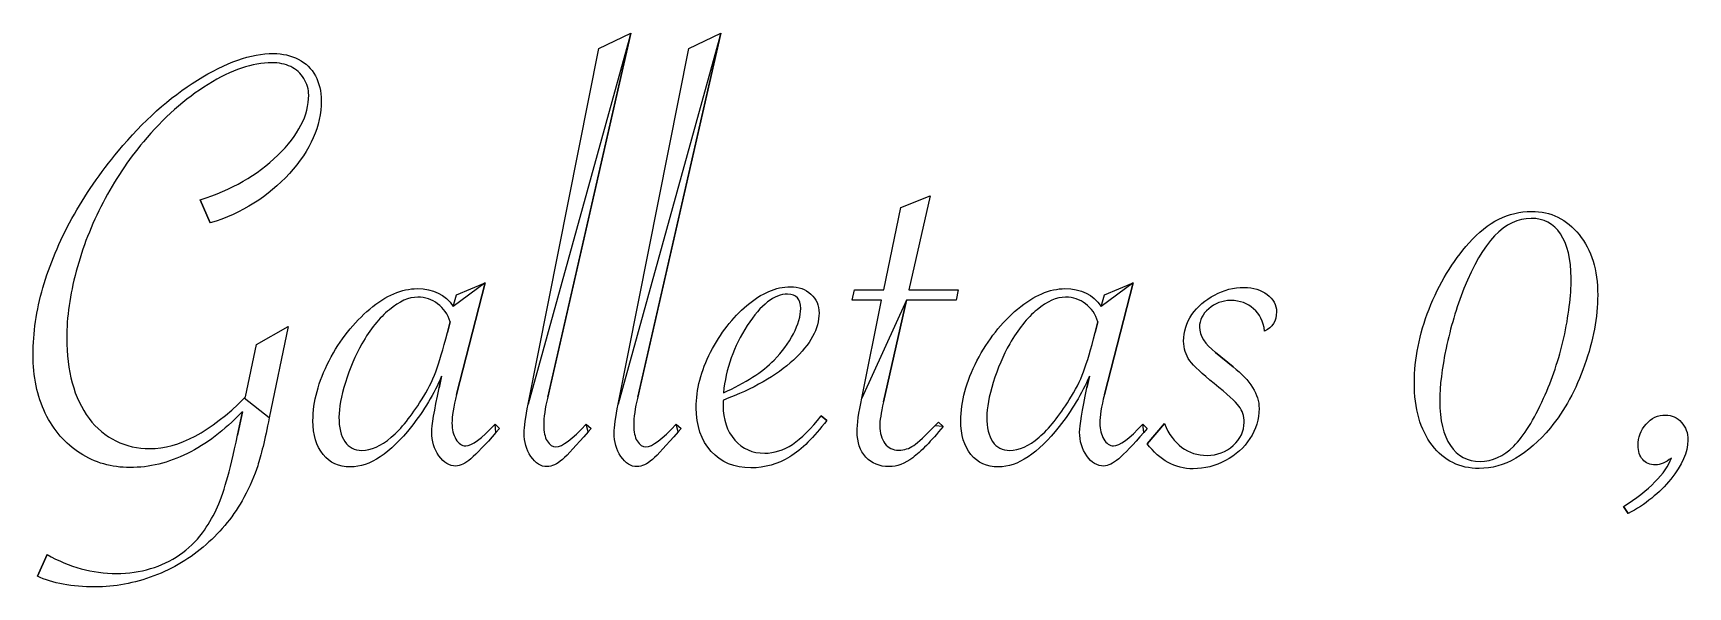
# Model space of a CAD drawing. Extents: x 2 to 593, y 3 to 839.
# Drawn here: x 326.3 to 443, y 452.5 to 491.6 of the extents above; entities that cross this region are included whole.
import ezdxf

# ---------------------------------------------------------------- set-up
doc = ezdxf.new("R2010")
doc.units = 0
doc.layers.add('Capa_1', color=7, linetype='CONTINUOUS')

msp = doc.modelspace()

# ---------------------------------------------------------------- linework, layer by layer
at = {"layer": 'Capa_1', "color": 7}
for points in [[(361.220208, 465.440544), (366.195592, 490.511312), (368.457128, 491.609776), (368.457128, 491.609776)], [(368.457128, 491.609776), (362.792512, 466.775928), (362.598664, 465.935928)], [(367.563952, 465.440544), (372.539336, 490.511312), (374.80088, 491.609776), (374.80088, 491.609776)], [(374.80088, 491.609776), (369.136264, 466.775928), (368.942416, 465.935928)], [(338.816872, 478.21288), (338.106104, 479.849808)], [(384.734144, 465.849776), (386.134144, 472.763624), (384.066456, 472.763624), (384.217224, 473.495928), (386.28492, 473.495928), (387.491072, 479.311312), (389.55876, 480.129776), (388.051072, 473.495928), (391.540304, 473.495928), (391.389528, 472.763624), (387.900304, 472.763624), (387.900304, 472.763624)], [(355.938232, 472.332848), (356.17516, 473.151312), (358.199776, 473.991312), (358.199776, 473.991312)], [(358.199776, 473.991312), (356.17516, 466.108232)], [(401.602296, 472.332848), (401.839216, 473.151312), (403.863832, 473.991312), (403.863832, 473.991312)], [(403.863832, 473.991312), (401.839216, 466.108232)], [(434.737536, 474.314392), (434.737536, 474.314392)], [(387.900304, 472.763624), (386.263376, 465.591312)], [(436.611384, 473.129776), (436.611384, 473.129776)], [(341.20764, 465.849808), (341.293792, 465.957496), (342.069176, 469.640576), (344.309176, 470.911344), (342.973792, 464.471344)], [(355.529, 470.480544), (355.722848, 471.234392), (355.722848, 471.234392)], [(401.193064, 470.480544), (401.386912, 471.234392), (401.386912, 471.234392)], [(409.662728, 469.080544), (410.91196, 468.068232)], [(354.947464, 466.58208), (355.119776, 467.400544)], [(400.611528, 466.58208), (400.783832, 467.400544)], [(374.984624, 466.237464), (374.984624, 466.237464)], [(340.733792, 463.243656), (341.078408, 464.902112), (341.078376, 464.90208)], [(341.078376, 464.90208), (341.035336, 464.85904)], [(381.876936, 464.600544), (382.264624, 464.277464)], [(381.876952, 464.600544), (381.876936, 464.600544)], [(358.889, 464.019008), (359.190544, 463.717464), (358.953616, 463.437464)], [(365.312512, 464.019008), (365.657128, 463.717464), (365.441744, 463.480544)], [(371.656264, 464.019008), (372.00088, 463.717464), (371.785496, 463.480544)], [(389.88184, 463.911312), (390.140304, 464.169776), (390.463376, 463.846696)], [(404.553064, 464.019008), (404.8546, 463.717464), (404.61768, 463.437464)], [(404.859648, 462.640544), (406.065808, 464.06208)], [(404.859648, 462.640544), (404.859648, 462.640544)], [(438.747224, 457.708232), (438.424144, 458.203624)], [(438.747224, 457.708232), (438.747224, 457.708232)], [(326.626104, 453.29288), (327.315336, 454.822112)]]:
    msp.add_lwpolyline(points, close=True, dxfattribs=at)
for points in [[(337.912256, 488.29288), (339.908155, 489.542112), (341.688667, 490.166728), (343.253792, 490.166728)], [(343.253792, 490.166728), (343.914304, 490.166728), (344.503024, 490.030317), (345.019952, 489.757496)], [(343.146104, 489.520576), (341.79636, 489.520576), (340.303027, 489.010832), (338.666104, 487.991344)], [(344.481488, 489.240576), (344.093797, 489.427243), (343.648669, 489.520576), (343.146104, 489.520576)], [(345.40764, 488.400576), (345.177896, 488.773909), (344.869179, 489.053909), (344.481488, 489.240576)], [(345.019952, 489.757496), (345.551232, 489.499037), (345.953283, 489.111347), (346.226104, 488.594424)], [(332.333792, 483.29596), (334.071232, 485.392371), (335.93072, 487.058011), (337.912256, 488.29288)], [(338.666104, 487.991344), (337.029181, 486.971856), (335.507131, 485.622112), (334.099952, 483.942112)], [(345.752256, 487.237496), (345.752256, 487.639549), (345.637384, 488.027243), (345.40764, 488.400576)], [(346.226104, 488.594424), (346.498925, 488.091859), (346.635336, 487.503139), (346.635336, 486.828264)], [(343.576872, 482.994424), (345.027128, 484.401603), (345.752256, 485.81596), (345.752256, 487.237496)], [(346.635336, 486.828264), (346.635336, 485.062115), (345.888669, 483.353397), (344.395336, 481.702112)], [(329.059952, 478.53596), (329.964565, 480.172883), (331.055845, 481.759549), (332.333792, 483.29596)], [(334.099952, 483.942112), (333.023024, 482.649808), (332.075331, 481.221091), (331.256872, 479.65596)], [(338.106104, 479.849808), (340.303027, 480.53904), (342.126616, 481.587245), (343.576872, 482.994424)], [(344.395336, 481.702112), (342.902003, 480.065189), (341.042515, 478.902112), (338.816872, 478.21288)], [(331.256872, 479.65596), (330.438408, 478.090829), (329.806613, 476.475445), (329.361488, 474.809808)], [(327.013792, 473.646728), (327.487637, 475.269293), (328.169691, 476.899037), (329.059952, 478.53596)], [(431.916, 478.535928), (430.063691, 478.535928), (428.484203, 476.884645), (427.177536, 473.58208)], [(427.543688, 476.812848), (428.864717, 478.291824), (430.329333, 479.031312), (431.937536, 479.031312)], [(433.983688, 477.437464), (433.495485, 478.169773), (432.806256, 478.535928), (431.916, 478.535928)], [(431.937536, 479.031312), (433.316, 479.031312), (434.436, 478.485672), (435.297536, 477.394392)], [(434.737536, 474.314392), (434.737536, 475.664136), (434.486253, 476.70516), (433.983688, 477.437464)], [(435.297536, 477.394392), (436.173435, 476.317469), (436.611384, 474.895931), (436.611384, 473.129776)], [(424.722152, 472.139008), (425.425741, 473.933877), (426.366253, 475.491824), (427.543688, 476.812848)], [(329.361488, 474.809808), (328.916357, 473.144165), (328.693792, 471.571856), (328.693792, 470.09288)], [(326.32456, 468.929808), (326.32456, 470.466219), (326.554304, 472.038525), (327.013792, 473.646728)], [(350.058232, 472.139008), (351.206952, 473.101056), (352.319773, 473.58208), (353.396696, 473.58208)], [(353.396696, 473.58208), (354.531053, 473.58208), (355.378232, 473.165669), (355.938232, 472.332848)], [(376.643088, 472.397464), (377.676933, 473.273363), (378.696421, 473.711312), (379.701552, 473.711312)], [(379.701552, 473.711312), (380.290267, 473.711312), (380.771291, 473.539005), (381.144624, 473.194392)], [(395.722296, 472.139008), (396.871016, 473.101056), (397.983837, 473.58208), (399.06076, 473.58208)], [(399.06076, 473.58208), (400.195117, 473.58208), (401.042296, 473.165669), (401.602296, 472.332848)], [(409.598112, 473.129776), (410.258624, 473.488747), (410.955035, 473.668232), (411.687344, 473.668232)], [(411.687344, 473.668232), (412.333499, 473.668232), (412.87196, 473.503104), (413.302728, 473.172848)], [(427.177536, 473.58208), (426.646256, 472.217979), (426.229845, 470.817979), (425.928304, 469.38208)], [(434.220616, 470.114392), (434.565229, 471.650803), (434.737536, 473.050803), (434.737536, 474.314392)], [(353.439776, 472.979008), (352.807979, 472.979008), (352.140285, 472.684648), (351.436696, 472.095928)], [(354.839776, 472.50516), (354.437723, 472.821059), (353.971056, 472.979008), (353.439776, 472.979008)], [(355.722848, 471.234392), (355.550539, 471.780029), (355.256181, 472.203619), (354.839776, 472.50516)], [(379.507704, 473.194392), (378.574371, 473.194392), (377.626677, 472.454904), (376.664624, 470.975928)], [(380.433856, 472.18208), (380.433856, 472.856955), (380.125139, 473.194392), (379.507704, 473.194392)], [(381.144624, 473.194392), (381.53232, 472.849773), (381.726168, 472.404645), (381.726168, 471.859008)], [(399.103832, 472.979008), (398.47204, 472.979008), (397.804349, 472.684648), (397.10076, 472.095928)], [(400.503832, 472.50516), (400.101784, 472.821059), (399.635117, 472.979008), (399.103832, 472.979008)], [(401.386912, 471.234392), (401.214603, 471.780029), (400.920243, 472.203619), (400.503832, 472.50516)], [(408.004264, 471.751312), (408.406317, 472.325669), (408.9376, 472.785157), (409.598112, 473.129776)], [(410.739648, 472.74208), (410.150933, 472.74208), (409.634011, 472.548235), (409.18888, 472.160544)], [(412.35504, 472.160544), (411.938629, 472.548235), (411.400165, 472.74208), (410.739648, 472.74208)], [(413.302728, 473.172848), (413.747859, 472.856955), (413.970424, 472.447725), (413.970424, 471.94516)], [(436.611384, 473.129776), (436.611384, 471.564645), (436.302667, 469.913363), (435.685232, 468.175928)], [(347.193616, 468.499008), (347.969003, 469.977979), (348.923875, 471.191312), (350.058232, 472.139008)], [(351.436696, 472.095928), (350.733107, 471.521571), (350.086952, 470.717469), (349.498232, 469.683624)], [(374.080016, 469.10208), (374.769243, 470.437467), (375.6236, 471.535928), (376.643088, 472.397464)], [(379.916936, 470.394392), (380.261549, 471.054904), (380.433856, 471.6508), (380.433856, 472.18208)], [(381.726168, 471.859008), (381.726168, 470.753365), (381.123091, 469.647723), (379.916936, 468.54208)], [(392.85768, 468.499008), (393.633067, 469.977979), (394.587939, 471.191312), (395.722296, 472.139008)], [(397.10076, 472.095928), (396.397171, 471.521571), (395.751016, 470.717469), (395.162296, 469.683624)], [(407.422728, 469.877464), (407.422728, 470.552339), (407.616573, 471.176955), (408.004264, 471.751312)], [(409.18888, 472.160544), (408.758112, 471.787211), (408.542728, 471.35644), (408.542728, 470.868232)], [(413.130424, 470.588232), (413.044269, 471.263107), (412.785808, 471.787211), (412.35504, 472.160544)], [(413.970424, 471.94516), (413.970424, 471.284648), (413.690424, 470.832339), (413.130424, 470.588232)], [(423.688304, 466.948232), (423.688304, 468.613875), (424.03292, 470.344133), (424.722152, 472.139008)], [(328.693792, 470.09288), (328.693792, 468.944165), (328.823024, 467.888781), (329.081488, 466.926728)], [(354.710544, 467.723624), (354.954645, 468.384136), (355.227464, 469.303109), (355.529, 470.480544)], [(376.664624, 470.975928), (375.716933, 469.511315), (375.156933, 467.931827), (374.984624, 466.237464)], [(378.560016, 468.54208), (379.120016, 469.116443), (379.572323, 469.73388), (379.916936, 470.394392)], [(400.3746, 467.723624), (400.618707, 468.384136), (400.891528, 469.303109), (401.193064, 470.480544)], [(408.542728, 470.868232), (408.542728, 470.26516), (408.916061, 469.669264), (409.662728, 469.080544)], [(432.799072, 465.849776), (433.402149, 467.1708), (433.875997, 468.592339), (434.220616, 470.114392)], [(327.186104, 464.794424), (326.611741, 466.000579), (326.32456, 467.37904), (326.32456, 468.929808)], [(349.498232, 469.683624), (349.038744, 468.86516), (348.651053, 467.960544), (348.33516, 466.969776)], [(373.067704, 465.18208), (373.067704, 466.474389), (373.405141, 467.781056), (374.080016, 469.10208)], [(395.162296, 469.683624), (394.702808, 468.86516), (394.315115, 467.960544), (393.999216, 466.969776)], [(407.853496, 468.499008), (407.566317, 468.901056), (407.422728, 469.360541), (407.422728, 469.877464)], [(425.928304, 469.38208), (425.626768, 467.960544), (425.476, 466.718493), (425.476, 465.655928)], [(346.05208, 464.255928), (346.05208, 465.605672), (346.432592, 467.020032), (347.193616, 468.499008)], [(379.916936, 468.54208), (378.710781, 467.436443), (377.066677, 466.495931), (374.984624, 465.720544)], [(374.984624, 466.237464), (376.535397, 466.926696), (377.727195, 467.694901), (378.560016, 468.54208)], [(391.716144, 464.255928), (391.716144, 465.605672), (392.096656, 467.020032), (392.85768, 468.499008)], [(409.576576, 466.883624), (408.729397, 467.572851), (408.155037, 468.111312), (407.853496, 468.499008)], [(410.91196, 468.068232), (412.132472, 467.106184), (412.742728, 466.122595), (412.742728, 465.117464)], [(435.685232, 468.175928), (435.082155, 466.452851), (434.278051, 464.981056), (433.27292, 463.760544)], [(329.081488, 466.926728), (329.339947, 465.979037), (329.734819, 465.146216), (330.266104, 464.428264)], [(348.33516, 466.969776), (348.033619, 465.979008), (347.882848, 465.160547), (347.882848, 464.514392)], [(355.119776, 467.400544), (354.588491, 466.165669), (353.87772, 464.981053), (352.987464, 463.846696)], [(353.698232, 465.74208), (354.129, 466.402592), (354.466437, 467.063107), (354.710544, 467.723624)], [(354.430544, 463.459008), (354.430544, 463.918491), (354.602851, 464.959515), (354.947464, 466.58208)], [(393.999216, 466.969776), (393.69768, 465.979008), (393.546912, 465.160547), (393.546912, 464.514392)], [(400.783832, 467.400544), (400.252552, 466.165669), (399.541784, 464.981053), (398.651528, 463.846696)], [(399.362296, 465.74208), (399.793064, 466.402592), (400.130499, 467.063107), (400.3746, 467.723624)], [(400.0946, 463.459008), (400.0946, 463.918491), (400.266909, 464.959515), (400.611528, 466.58208)], [(411.321192, 465.289776), (411.077091, 465.605675), (410.495552, 466.136957), (409.576576, 466.883624)], [(424.937536, 462.532848), (424.104715, 463.638491), (423.688304, 465.110285), (423.688304, 466.948232)], [(334.552256, 462.29596), (336.605589, 462.29596), (338.824051, 463.480576), (341.20764, 465.849808)], [(351.565928, 463.092848), (352.283875, 463.710288), (352.994643, 464.593365), (353.698232, 465.74208)], [(356.17516, 466.108232), (355.959773, 465.246696), (355.85208, 464.571827), (355.85208, 464.083624)], [(360.940208, 463.394392), (360.940208, 463.82516), (361.033541, 464.507211), (361.220208, 465.440544)], [(362.598664, 465.935928), (362.411997, 465.146184), (362.318664, 464.478491), (362.318664, 463.932848)], [(367.283952, 463.394392), (367.283952, 463.82516), (367.377285, 464.507211), (367.563952, 465.440544)], [(368.942416, 465.935928), (368.755749, 465.146184), (368.662416, 464.478491), (368.662416, 463.932848)], [(374.984624, 465.720544), (374.970277, 465.605669), (374.963104, 465.476437), (374.963104, 465.332848)], [(384.411072, 463.480544), (384.411072, 464.026187), (384.518763, 464.815931), (384.734144, 465.849776)], [(386.263376, 465.591312), (386.091072, 464.801568), (386.00492, 464.241568), (386.00492, 463.911312)], [(397.229992, 463.092848), (397.947939, 463.710288), (398.658707, 464.593365), (399.362296, 465.74208)], [(401.839216, 466.108232), (401.623835, 465.246696), (401.516144, 464.571827), (401.516144, 464.083624)], [(425.476, 465.655928), (425.476, 464.306184), (425.727283, 463.257979), (426.229848, 462.511312)], [(430.688304, 462.468232), (431.406256, 463.186184), (432.109845, 464.313365), (432.799072, 465.849776)], [(329.641488, 461.97288), (328.59328, 462.647755), (327.774819, 463.588269), (327.186104, 464.794424)], [(330.266104, 464.428264), (330.797384, 463.724675), (331.429179, 463.193395), (332.161488, 462.834424)], [(341.035336, 464.85904), (339.814819, 463.581088), (338.536869, 462.611856), (337.201488, 461.951344)], [(342.973792, 464.471344), (342.657899, 462.906219), (342.38508, 461.77904), (342.155336, 461.089808)], [(346.762848, 461.886696), (346.289003, 462.475416), (346.05208, 463.26516), (346.05208, 464.255928)], [(347.882848, 464.514392), (347.882848, 463.782083), (348.019259, 463.207723), (348.29208, 462.791312)], [(374.123088, 462.10208), (373.419499, 462.877467), (373.067704, 463.904133), (373.067704, 465.18208)], [(374.963104, 465.332848), (374.963104, 464.34208), (375.235925, 463.5308), (375.781568, 462.899008)], [(382.264624, 464.277464), (381.374368, 463.100029), (380.505651, 462.245672), (379.658472, 461.714392)], [(379.852336, 462.597464), (380.484133, 463.028237), (381.159005, 463.695931), (381.876952, 464.600544)], [(392.426912, 461.886696), (391.953067, 462.475416), (391.716144, 463.26516), (391.716144, 464.255928)], [(393.546912, 464.514392), (393.546912, 463.782083), (393.683323, 463.207723), (393.956144, 462.791312)], [(411.687344, 464.148232), (411.687344, 464.593363), (411.565293, 464.973877), (411.321192, 465.289776)], [(412.742728, 465.117464), (412.742728, 464.370797), (412.527344, 463.667208), (412.096576, 463.006696)], [(440.017992, 464.019008), (440.391325, 464.449776), (440.850813, 464.66516), (441.396456, 464.66516)], [(441.396456, 464.66516), (441.841581, 464.66516), (442.214915, 464.492851), (442.516456, 464.148232)], [(339.958408, 460.01288), (340.188152, 460.816987), (340.446613, 461.893912), (340.733792, 463.243656)], [(352.987464, 463.846696), (351.494131, 461.951315), (350.065413, 461.003624), (348.701312, 461.003624)], [(349.498232, 462.166696), (350.158744, 462.166696), (350.847976, 462.475413), (351.565928, 463.092848)], [(354.925928, 461.779008), (354.595672, 462.267211), (354.430544, 462.827211), (354.430544, 463.459008)], [(355.85208, 464.083624), (355.85208, 463.652851), (355.945413, 463.279517), (356.13208, 462.963624)], [(356.821312, 462.489776), (357.237723, 462.489776), (357.926952, 462.99952), (358.889, 464.019008)], [(358.953616, 463.437464), (358.192592, 462.561571), (357.603875, 461.944136), (357.187464, 461.58516)], [(361.414048, 461.735928), (361.098155, 462.224131), (360.940208, 462.776952), (360.940208, 463.394392)], [(362.318664, 463.932848), (362.318664, 463.487723), (362.39764, 463.121571), (362.555592, 462.834392)], [(363.180208, 462.42516), (363.625333, 462.42516), (364.336101, 462.956443), (365.312512, 464.019008)], [(365.441744, 463.480544), (364.62328, 462.518491), (364.020203, 461.865157), (363.632512, 461.520544)], [(367.7578, 461.735928), (367.441901, 462.224131), (367.283952, 462.776952), (367.283952, 463.394392)], [(368.662416, 463.932848), (368.662416, 463.487723), (368.741389, 463.121571), (368.899336, 462.834392)], [(369.523952, 462.42516), (369.969083, 462.42516), (370.679853, 462.956443), (371.656264, 464.019008)], [(371.785496, 463.480544), (370.967032, 462.518491), (370.363955, 461.865157), (369.976264, 461.520544)], [(385.014144, 461.692848), (384.612096, 462.152336), (384.411072, 462.748235), (384.411072, 463.480544)], [(386.00492, 463.911312), (386.00492, 463.394389), (386.126971, 462.977979), (386.371072, 462.66208)], [(390.463376, 463.846696), (389.616197, 462.812851), (388.905429, 462.080544), (388.331072, 461.649776)], [(388.395688, 462.511312), (388.725944, 462.741056), (389.221328, 463.207723), (389.88184, 463.911312)], [(398.651528, 463.846696), (397.158195, 461.951315), (395.729477, 461.003624), (394.365376, 461.003624)], [(395.162296, 462.166696), (395.822808, 462.166696), (396.51204, 462.475413), (397.229992, 463.092848)], [(400.589992, 461.779008), (400.259731, 462.267211), (400.0946, 462.827211), (400.0946, 463.459008)], [(401.516144, 464.083624), (401.516144, 463.652851), (401.609477, 463.279517), (401.796144, 462.963624)], [(402.485376, 462.489776), (402.901787, 462.489776), (403.591016, 462.99952), (404.553064, 464.019008)], [(404.61768, 463.437464), (403.856656, 462.561571), (403.267939, 461.944136), (402.851528, 461.58516)], [(406.065808, 464.06208), (406.6976, 462.568747), (407.702728, 461.82208), (409.081192, 461.82208)], [(410.91196, 462.511312), (411.428883, 462.985157), (411.687344, 463.530797), (411.687344, 464.148232)], [(433.27292, 463.760544), (431.693432, 461.8508), (430.020611, 460.895928), (428.254456, 460.895928)], [(439.457992, 462.511312), (439.457992, 463.100032), (439.644659, 463.602597), (440.017992, 464.019008)], [(442.516456, 464.148232), (442.817992, 463.817976), (442.96876, 463.401568), (442.96876, 462.899008)], [(333.152256, 460.960576), (331.859947, 460.960576), (330.689691, 461.298011), (329.641488, 461.97288)], [(332.161488, 462.834424), (332.893797, 462.475448), (333.69072, 462.29596), (334.552256, 462.29596)], [(337.201488, 461.951344), (335.866101, 461.290832), (334.516357, 460.960576), (333.152256, 460.960576)], [(348.29208, 462.791312), (348.579259, 462.374901), (348.981309, 462.166696), (349.498232, 462.166696)], [(356.13208, 462.963624), (356.318747, 462.647725), (356.548491, 462.489776), (356.821312, 462.489776)], [(362.555592, 462.834392), (362.727896, 462.561571), (362.936101, 462.42516), (363.180208, 462.42516)], [(368.899336, 462.834392), (369.071645, 462.561571), (369.279851, 462.42516), (369.523952, 462.42516)], [(376.923088, 460.939008), (375.760011, 460.939008), (374.826677, 461.326699), (374.123088, 462.10208)], [(375.781568, 462.899008), (376.327211, 462.281568), (377.0308, 461.972848), (377.892336, 461.972848)], [(377.892336, 461.972848), (378.567205, 461.972848), (379.220539, 462.181053), (379.852336, 462.597464)], [(386.371072, 462.66208), (386.615173, 462.346181), (386.938251, 462.188232), (387.340304, 462.188232)], [(387.340304, 462.188232), (387.727995, 462.188232), (388.079789, 462.295925), (388.395688, 462.511312)], [(393.956144, 462.791312), (394.243323, 462.374901), (394.645373, 462.166696), (395.162296, 462.166696)], [(401.796144, 462.963624), (401.982811, 462.647725), (402.212555, 462.489776), (402.485376, 462.489776)], [(408.090424, 460.874392), (406.812472, 460.874392), (405.735547, 461.463109), (404.859648, 462.640544)], [(409.081192, 461.82208), (409.799139, 461.82208), (410.409395, 462.051824), (410.91196, 462.511312)], [(412.096576, 463.006696), (411.680165, 462.360541), (411.105805, 461.843619), (410.373496, 461.455928)], [(428.254456, 460.895928), (426.890355, 460.895928), (425.784715, 461.441568), (424.937536, 462.532848)], [(426.229848, 462.511312), (426.732408, 461.764645), (427.428816, 461.391312), (428.319072, 461.391312)], [(428.319072, 461.391312), (429.180613, 461.391312), (429.970357, 461.750285), (430.688304, 462.468232)], [(439.781072, 461.520544), (439.565685, 461.779003), (439.457992, 462.109259), (439.457992, 462.511312)], [(442.96876, 462.899008), (442.96876, 462.037467), (442.566709, 461.118491), (441.762608, 460.14208)], [(342.155336, 461.089808), (341.939949, 460.386219), (341.616872, 459.639552), (341.186104, 458.849808)], [(348.701312, 461.003624), (347.882848, 461.003624), (347.236693, 461.297981), (346.762848, 461.886696)], [(356.13208, 461.068232), (355.672592, 461.068232), (355.270541, 461.305157), (354.925928, 461.779008)], [(357.187464, 461.58516), (356.785411, 461.240541), (356.433616, 461.068232), (356.13208, 461.068232)], [(362.555592, 461.02516), (362.124819, 461.02516), (361.744304, 461.262083), (361.414048, 461.735928)], [(363.632512, 461.520544), (363.244821, 461.190288), (362.885848, 461.02516), (362.555592, 461.02516)], [(368.899336, 461.02516), (368.468568, 461.02516), (368.088056, 461.262083), (367.7578, 461.735928)], [(369.976264, 461.520544), (369.588568, 461.190288), (369.229592, 461.02516), (368.899336, 461.02516)], [(379.658472, 461.714392), (378.811293, 461.197469), (377.899499, 460.939008), (376.923088, 460.939008)], [(386.672608, 461.02516), (385.983376, 461.02516), (385.430555, 461.247723), (385.014144, 461.692848)], [(388.331072, 461.649776), (387.771072, 461.233365), (387.218251, 461.02516), (386.672608, 461.02516)], [(394.365376, 461.003624), (393.546912, 461.003624), (392.900757, 461.297981), (392.426912, 461.886696)], [(401.796144, 461.068232), (401.336656, 461.068232), (400.934605, 461.305157), (400.589992, 461.779008)], [(402.851528, 461.58516), (402.449475, 461.240541), (402.09768, 461.068232), (401.796144, 461.068232)], [(410.373496, 461.455928), (409.655549, 461.068237), (408.894525, 460.874392), (408.090424, 460.874392)], [(440.685688, 461.154392), (440.297992, 461.154392), (439.996453, 461.276443), (439.781072, 461.520544)], [(440.642608, 459.948232), (441.231328, 460.536952), (441.619021, 461.096952), (441.805688, 461.628232)], [(441.805688, 461.628232), (441.403635, 461.312339), (441.030301, 461.154392), (440.685688, 461.154392)], [(339.226104, 457.966728), (339.484563, 458.512371), (339.728664, 459.194421), (339.958408, 460.01288)], [(438.424144, 458.203624), (439.328763, 458.777981), (440.068251, 459.359517), (440.642608, 459.948232)], [(441.762608, 460.14208), (440.972864, 459.165669), (439.967736, 458.354387), (438.747224, 457.708232)], [(341.186104, 458.849808), (340.496872, 457.586219), (339.606616, 456.480576), (338.515336, 455.53288)], [(338.256872, 456.351344), (338.644563, 456.882624), (338.96764, 457.421085), (339.226104, 457.966728)], [(336.641488, 454.800576), (337.27328, 455.231344), (337.811741, 455.748267), (338.256872, 456.351344)], [(338.515336, 455.53288), (337.438413, 454.570832), (336.21072, 453.831347), (334.832256, 453.314424)], [(327.315336, 454.822112), (328.880461, 453.931856), (330.510203, 453.486728), (332.20456, 453.486728)], [(332.20456, 453.486728), (333.051744, 453.486728), (333.848669, 453.6016), (334.595336, 453.831344)], [(334.595336, 453.831344), (335.342003, 454.046731), (336.024053, 454.369808), (336.641488, 454.800576)], [(330.696872, 452.53904), (329.059949, 452.53904), (327.703027, 452.79032), (326.626104, 453.29288)], [(334.832256, 453.314424), (333.468155, 452.797501), (332.089693, 452.53904), (330.696872, 452.53904)]]:
    msp.add_open_spline(points, degree=3, dxfattribs=at)

doc.saveas('drawing.dxf')
